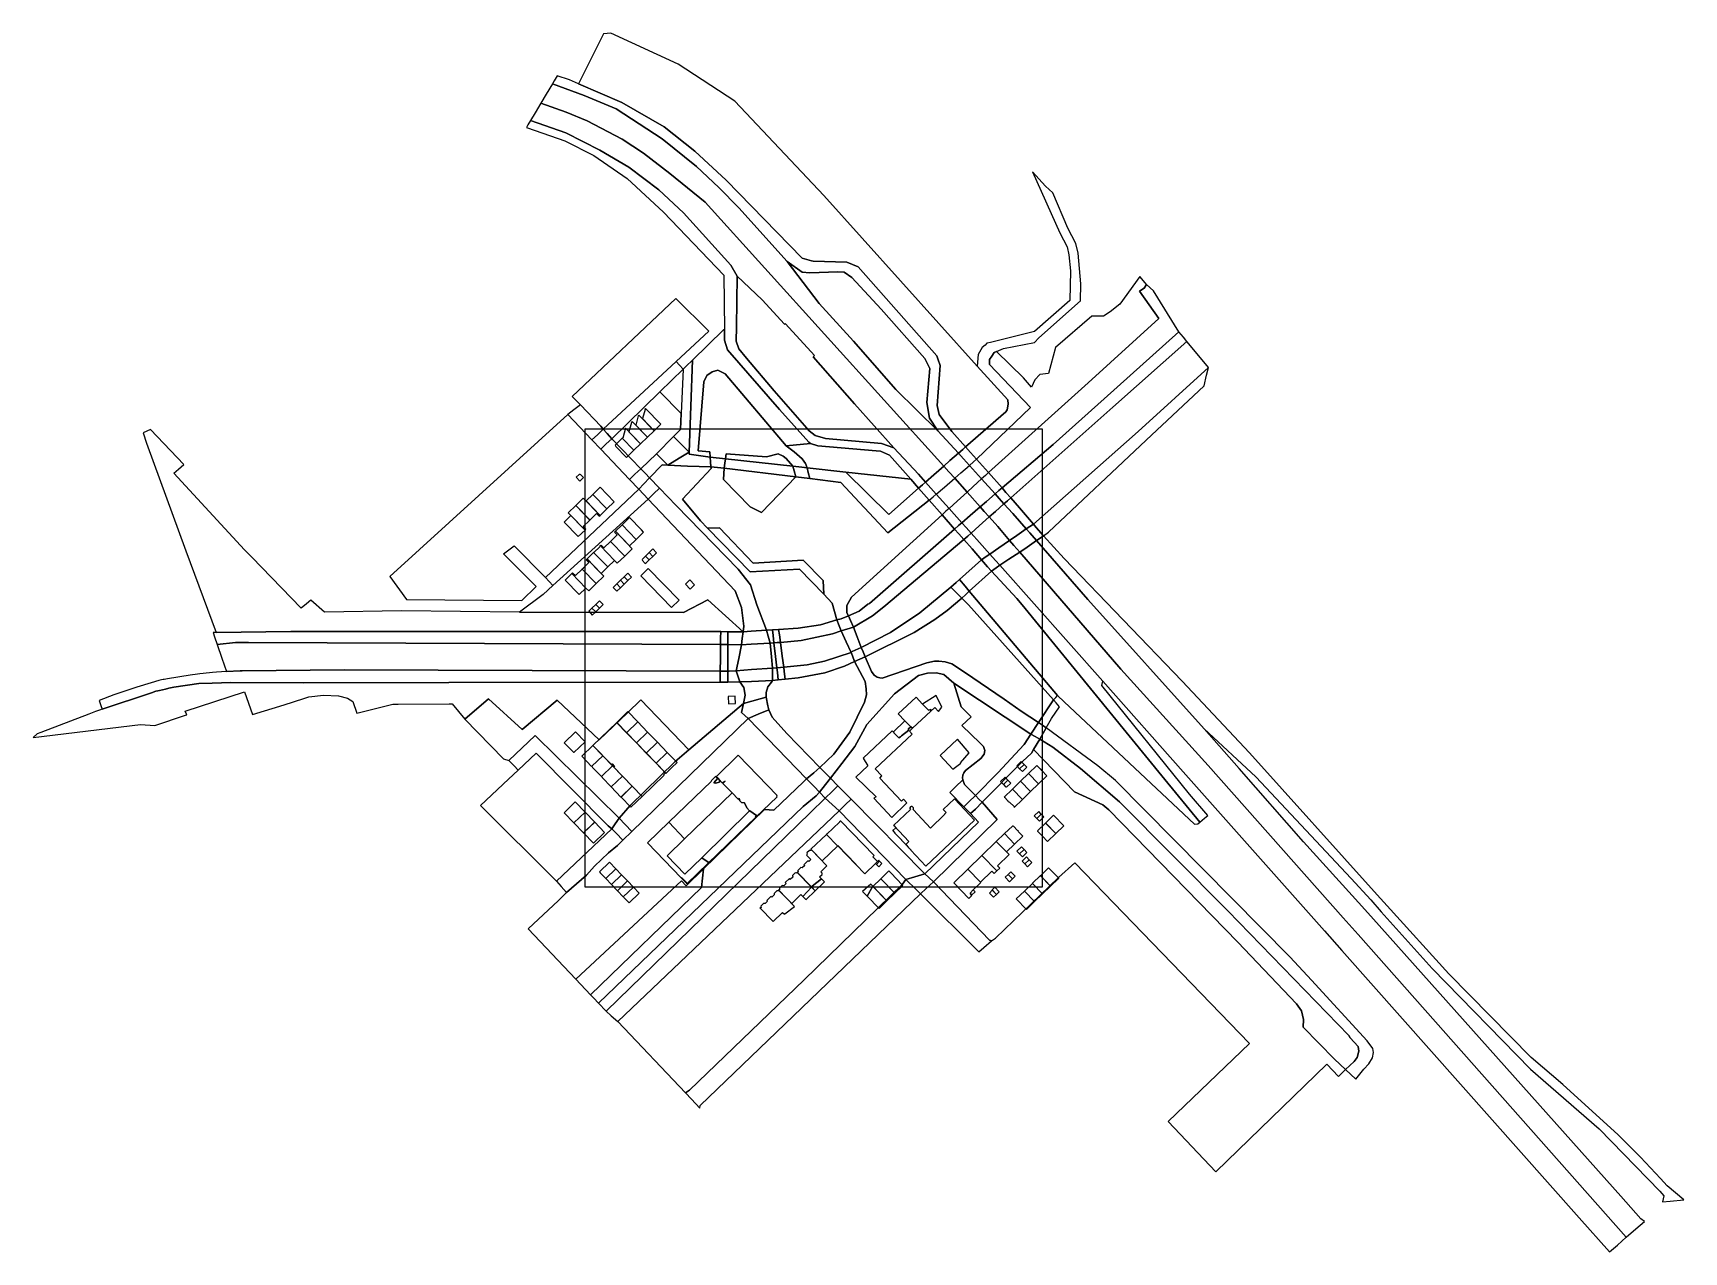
# Model space of a CAD drawing. Header units: metres. Extents: x -300 to 598, y -199 to 465.
import ezdxf

# ---------------------------------------------------------------- set-up
doc = ezdxf.new("R2010")
doc.units = ezdxf.units.M

msp = doc.modelspace()

# ---------------------------------------------------------------- linework, layer by layer
at = {"color": 3}
for points in [[(213.48, 283.32), (130.08, 376.13), (81.69, 427.59), (50.74, 447.65), (14.12, 464.65), (10.2, 464.22), (-3.37, 437.04), (20.2, 426.82), (43.2, 413.52), (59.93, 400.4), (76.85, 384.62), (118.2, 342.12), (123.35, 340.65), (124.31, 340.38), (142.62, 339.94), (148.72, 337.33), (191.44, 288.92), (192.07, 287.23), (193.4, 283.63), (191.65, 261.87), (192.82, 257.01), (199.62, 247.68), (207.09, 239.39), (229.02, 258.49), (229.78, 259.62), (230.38, 262.55), (230.14, 264.94), (213.48, 283.32)], [(146.78, 262.9), (124.31, 288.45), (124.9, 289.11), (109.17, 306.4), (108.73, 306.09), (96.44, 319.34), (82.95, 332.36), (82.55, 304.66), (82.3, 296.89), (83.85, 292.74), (88.01, 287.61), (103.09, 269.85), (122.12, 248.1), (125.4, 245.64), (130.89, 243.87), (161.42, 241.22), (168.09, 238.8), (146.78, 262.9)], [(192.04, 248.07), (187.57, 255.06), (186.02, 263.61), (187.77, 282.08), (185.05, 287.52), (161.21, 314.4), (145.25, 331.6), (141.14, 334.47), (137.6, 334.69), (122.45, 334.2), (118.3, 334.46), (110.17, 340.3), (127.46, 317.42), (146.25, 296.95), (169.21, 270.67), (192.04, 248.07)], [(254.79, 240.74), (282.59, 265.63), (323.18, 302.05), (309.32, 324.34), (305.66, 327.7), (304.36, 325.84), (301.81, 324.09), (312.27, 309.34), (273.83, 274.18), (219.67, 225.43), (226.97, 217.14), (254.79, 240.74)], [(54.79, 290.57), (67.53, 302.4), (49.48, 320.19), (-6.92, 266.87), (-2.41, 262.22), (8.78, 250.66), (10.03, 249.01), (49.69, 285.83), (54.79, 290.57)], [(122.75, 241.32), (121.86, 241.9), (105.87, 259.77), (77.6, 292.25), (76.08, 297.41), (75.99, 303.21), (75.46, 303.1), (58.5, 286.57), (56.74, 236.54), (56.7, 235.37), (68.24, 233.73), (68.02, 236.63), (61.71, 237.29), (64.7, 274.86), (66.36, 278.19), (69.35, 280.18), (72.34, 281.18), (76.33, 279.18), (109.5, 239.89), (122.75, 241.32)], [(39.03, 235.67), (48.32, 244.96), (52.11, 248.76), (52.49, 257.64), (40.78, 269.29), (14.68, 243.85), (30.51, 227.43), (39.03, 235.67)], [(29.4, 216.32), (24.29, 221.7), (8.68, 238.16), (3.9, 243.2), (-9.23, 257.04), (-106.09, 168.9), (-97.02, 156.4), (-34.17, 155.74), (-26.55, 163.46), (-44.18, 181.11), (-41.35, 183.29), (-38.52, 185.47), (-21.39, 168.34), (29.4, 216.32)], [(-181.13, 179.28), (-183.65, 181.88), (-185.08, 183.36), (-223.54, 225.14), (-220.98, 227.31), (-218.14, 229.72), (-236.21, 248.91), (-240.19, 247.05), (-238.53, 241.48), (-216.98, 182.9), (-200.5, 138.44), (-159.91, 138.89), (73.93, 138.83), (77.81, 138.81), (86.17, 138.75), (66.87, 156.18), (53.78, 149.19), (-35.47, 149.5), (-99.76, 150.15), (-141.54, 149.41), (-149.07, 156.04), (-151.47, 153.96), (-154.27, 151.53), (-181.13, 179.28)], [(113.12, 228.9), (109.53, 233.06), (107.88, 234.41), (105.24, 235.63), (98.93, 233.97), (76.99, 235.63), (76.57, 232.92), (113.12, 228.9)], [(177.29, 221.84), (165.84, 234.88), (160.79, 237.09), (158.46, 237.28), (126.86, 239.95), (122.75, 241.32), (109.5, 239.89), (113.9, 236.67), (118.27, 232.91), (120.08, 230.35), (120.93, 228.04), (142.07, 225.71), (177.29, 221.84)], [(66.75, 195.11), (62.9, 199.05), (53.17, 210.9), (68.68, 227.65), (68.62, 228.57), (55.93, 228.87), (45.24, 229.46), (42.17, 229.63), (35.15, 222.62), (40.63, 216.94), (49.75, 207.48), (83.46, 172.83), (90.19, 164.28), (93.56, 153.4), (98.78, 139.67), (102.07, 139.87), (105.45, 140.07), (116.09, 140.7), (128.27, 142.52), (137.09, 145.25), (134.64, 154.3), (129.96, 159.15), (116.84, 172.79), (89.94, 171.42), (66.75, 195.11)], [(75.78, 227.87), (75.43, 221.6), (89.96, 206.68), (96.08, 203.62), (114.78, 223.08), (75.78, 227.87)], [(177.29, 221.84), (142.07, 225.71), (165.45, 202.66), (181.61, 216.91), (177.29, 221.84)], [(203.38, 196.53), (205.17, 198.09), (209.61, 201.97), (215.11, 206.78), (218.5, 209.74), (223.19, 213.84), (225.18, 215.57), (226.97, 217.14), (219.67, 225.43), (217.94, 223.87), (215.9, 222.03), (211.32, 217.79), (208.01, 214.73), (202.59, 209.85), (198.21, 205.92), (196.47, 204.34), (194.37, 202.42), (201.21, 194.64), (203.38, 196.53)], [(81.8, 161.05), (34.5, 210.94), (-17.34, 163.88), (-22.59, 159.11), (-35.47, 149.5), (53.78, 149.19), (66.87, 156.18), (86.17, 138.75), (86.6, 141.87), (85.29, 151.9), (81.8, 161.05)], [(201.21, 194.64), (194.37, 202.42), (145.04, 157.58), (142.52, 153.14), (142.64, 149.14), (143.38, 147.47), (149.25, 150.03), (154.03, 153.85), (154.86, 154.22), (201.21, 194.64)], [(315.56, 58.38), (237.87, 153.35), (235, 156.85), (221.29, 171.66), (209.08, 160.83), (257.2, 104.09), (260.83, 100.68), (331.77, 33.98), (333.44, 34.14), (334.55, 35.17), (315.56, 58.38)], [(208.67, 153.36), (205.15, 157.09), (197.21, 150.29), (190.49, 145.39), (179.26, 138.39), (152.45, 125.08), (155.96, 117.12), (157.44, 115.09), (159.11, 113.98), (160.59, 113.61), (161.8, 113.49), (186, 121.8), (190.29, 122.74), (192.53, 122.83), (196.08, 122.36), (199.73, 121.24), (206.64, 116.85), (228.17, 102.04), (237.41, 95.5), (246.91, 89.36), (255, 101.76), (208.67, 153.36)], [(135.52, 72.17), (144.18, 84.1), (152.11, 100.44), (153.18, 104.35), (153.06, 107.66), (152.53, 111.69), (146.71, 122.49), (141.21, 120.09), (130.6, 116.35), (116.09, 113.76), (109.07, 112.99), (105.21, 112.56), (102.17, 112.23), (101.58, 111.35), (99.63, 108.75), (98.75, 105.64), (98.69, 103.13), (99.52, 98.5), (100.18, 96.27), (101.85, 92.25), (109.88, 83.44), (127.93, 64.87), (135.52, 72.17)], [(86.27, 99.75), (87.2, 104.29), (86.43, 108.34), (84.28, 111.47), (77.74, 111.38), (73.65, 111.37), (-73.97, 111.06), (-153.01, 110.89), (-192.52, 111.07), (-202.78, 110.84), (-210.01, 110.68), (-223.54, 108.65), (-225.38, 108.23), (-226.27, 108.03), (-228.2, 107.58), (-229.83, 107.21), (-231.31, 106.87), (-232.37, 106.63), (-233.33, 106.41), (-235.78, 105.59), (-262.63, 96.57), (-263.95, 96.13), (-266.17, 95.29), (-269.84, 93.89), (-295.99, 83.96), (-297.91, 83.23), (-300.19, 81.15), (-241.63, 88.22), (-233.84, 87.71), (-217.25, 93.31), (-216.58, 93.53), (-217.39, 95.56), (-185.15, 106.11), (-180.73, 93.72), (-163.49, 99.07), (-152.8, 102.41), (-150.07, 103.27), (-142.16, 104.28), (-134.05, 103.88), (-129.18, 102.66), (-126.18, 100.83), (-123.95, 94.5), (-104.49, 99.33), (-101.46, 99.36), (-73.73, 99.57), (-72.08, 99.58), (-65.24, 91.28), (-52.45, 102.32), (-34, 85.62), (-15.05, 101.58), (7.75, 80), (23.31, 94.57), (30.43, 101.69), (56.59, 74.47), (86.27, 99.75)], [(214.23, 35.22), (209.85, 39.76), (206.21, 43.53), (198.64, 51.37), (201.68, 54.3), (205.68, 58.16), (205.54, 59.27), (205.72, 60.75), (206.28, 62.05), (207.2, 63.34), (215.52, 69.82), (217.19, 72.22), (217.56, 74.07), (216.82, 76.29), (215.15, 78.14), (205.17, 87.76), (210.16, 92.38), (204.73, 97.93), (200.81, 110.7), (195.33, 115.48), (191.18, 116.43), (186.45, 116.19), (181.47, 115), (168.57, 104.94), (153.42, 88.37), (146.9, 76.35), (139.87, 67.01), (133.6, 59.05), (137.63, 54.97), (144.82, 47.7), (185, 7.07), (214.23, 35.22)], [(242.71, 83.09), (200.81, 110.7), (204.73, 97.93), (210.16, 92.38), (205.17, 87.76), (215.15, 78.14), (216.82, 76.29), (217.56, 74.07), (217.19, 72.22), (215.52, 69.82), (207.2, 63.34), (206.28, 62.05), (205.72, 60.75), (205.54, 59.27), (205.68, 58.16), (206.58, 55.57), (212.46, 49.56), (224.63, 62), (238.95, 77.48), (242.71, 83.09)], [(56.59, 74.47), (30.43, 101.69), (23.31, 94.57), (7.75, 80), (-15.05, 101.58), (-34, 85.62), (-52.45, 102.32), (-65.24, 91.28), (-44.24, 69.52), (-41.26, 68.73), (-26.92, 82.3), (18.61, 37.24), (24.72, 44.13), (48.97, 67.94), (56.59, 74.47)], [(119, 57.15), (120.62, 58.76), (88.92, 91.6), (25.58, 30.06), (20.73, 25.34), (17.71, 22.49), (12.98, 18.42), (5.25, 11.13), (0.94, 6.29), (-9.9, -3.22), (-11.27, -4.43), (-14.26, -7.55), (-30.74, -22.85), (-4.81, -50.35), (52.52, 3.22), (55.2, 0.42), (64.5, 9.68), (97.7, 42.03), (102.82, 41.72), (119, 57.15)], [(14.68, 31.56), (12.69, 33.06), (-26.52, 72.65), (-36.29, 63.45), (-41.45, 58.6), (-56.77, 44.19), (-15.42, 3.07), (14.68, 31.56)], [(285.03, 41.81), (281.88, 44.5), (266.46, 51.7), (244.14, 74.67), (242.94, 72.67), (238.19, 68.12), (216.26, 45.95), (224.4, 36.52), (189.66, 2.66), (220.21, -29.17), (221.21, -29.37), (223.5, -28.05), (257.62, 4.96), (266.61, 12.97), (361.59, -85.25), (317.31, -127.84), (343.3, -155.09), (403.68, -96.53), (410.05, -103.23), (413.91, -99.56), (407.88, -93.81), (390.9, -76.52), (390.99, -72.36), (389.87, -67.58), (387.26, -63.81), (355.34, -30.2), (285.03, 41.81)], [(413.91, -99.56), (418.57, -95.12), (420.27, -92.91), (421.12, -89.51), (420.78, -86.96), (416.46, -82.24), (415.73, -80.94), (349.9, -13.11), (290.94, 46.21), (269.59, 64.43), (254.71, 75.88), (247.48, 80.26), (244.14, 74.67), (266.46, 51.7), (281.88, 44.5), (285.03, 41.81), (355.34, -30.2), (387.26, -63.81), (389.87, -67.58), (390.99, -72.36), (390.9, -76.52), (407.88, -93.81), (413.91, -99.56)], [(122.53, 40.16), (130.8, 48.21), (127.69, 51.44), (125.84, 49.48), (118.82, 43.75), (7.43, -63.34), (11.58, -67.73), (122.53, 40.16)], [(57.02, -110.73), (119.28, -50.75), (172.86, 1.45), (174.71, 3.92), (138.36, 41.31), (17.97, -73.44), (54.83, -112.12), (57.02, -110.73)], [(3.13, -58.77), (63.45, -0.49), (64.5, 9.68), (55.2, 0.42), (52.52, 3.22), (-4.81, -50.35), (3.13, -58.77)]]:
    msp.add_lwpolyline(points, close=True, dxfattribs=at)
at = {"color": 0}
for points in [[(-3.37, 437.04), (-8.31, 439.18), (-15.12, 441.31), (-16.61, 438.68), (-17.61, 436.9), (-0.28, 430.55), (16.99, 423.3), (42.04, 407.04), (60.8, 391.99), (73, 380.64), (83.81, 369.51), (110.17, 340.3), (118.3, 334.46), (122.45, 334.2), (137.6, 334.69), (141.14, 334.47), (145.25, 331.6), (161.21, 314.4), (185.05, 287.52), (187.77, 282.08), (186.02, 263.61), (187.57, 255.06), (192.04, 248.07), (203.25, 236), (205.58, 238.05), (207.09, 239.39), (199.62, 247.68), (192.82, 257.01), (191.65, 261.87), (193.4, 283.63), (192.07, 287.23), (191.44, 288.92), (148.72, 337.33), (142.62, 339.94), (124.31, 340.38), (123.35, 340.65), (118.2, 342.12), (76.85, 384.62), (59.93, 400.4), (43.2, 413.52), (20.2, 426.82), (-3.37, 437.04)], [(110.17, 340.3), (83.81, 369.51), (73, 380.64), (60.8, 391.99), (42.04, 407.04), (16.99, 423.3), (-0.28, 430.55), (-17.61, 436.9), (-20.97, 431.38), (-23.98, 426.41), (-10.12, 421.57), (1.32, 416.8), (20.41, 406.94), (31.86, 399.3), (46.3, 388.27), (65.55, 372.51), (195.27, 228.96), (198.67, 231.96), (203.25, 236), (192.04, 248.07), (169.21, 270.67), (146.25, 296.95), (127.46, 317.42), (110.17, 340.3)], [(195.27, 228.96), (65.55, 372.51), (46.3, 388.27), (31.86, 399.3), (20.41, 406.94), (1.32, 416.8), (-10.12, 421.57), (-23.98, 426.41), (-27.05, 421.26), (-29.53, 417.09), (-10.34, 410.33), (8.22, 400.96), (24.04, 391.54), (40.34, 379.27), (53.7, 366.86), (79.47, 338.23), (82.95, 332.36), (96.44, 319.34), (108.73, 306.09), (109.17, 306.4), (124.9, 289.11), (124.31, 288.45), (146.78, 262.9), (168.09, 238.8), (181.51, 224.49), (185.33, 220.19), (189.85, 224.18), (195.27, 228.96)], [(82.95, 332.36), (79.47, 338.23), (53.7, 366.86), (40.34, 379.27), (24.04, 391.54), (8.22, 400.96), (-10.34, 410.33), (-29.53, 417.09), (-30.96, 414.68), (-31.79, 413.29), (-31.14, 413.06), (-10.83, 405.89), (5, 397.93), (23.05, 385.38), (42.82, 367.12), (75.56, 332.91), (75.99, 303.21), (76.08, 297.41), (77.6, 292.25), (105.87, 259.77), (121.86, 241.9), (122.75, 241.32), (126.86, 239.95), (158.46, 237.28), (160.79, 237.09), (165.84, 234.88), (177.29, 221.84), (181.61, 216.91), (183.74, 218.79), (185.33, 220.19), (181.51, 224.49), (168.09, 238.8), (161.42, 241.22), (130.89, 243.87), (125.4, 245.64), (122.12, 248.1), (103.09, 269.85), (88.01, 287.61), (83.85, 292.74), (82.3, 296.89), (82.55, 304.66), (82.95, 332.36)], [(242.56, 260.89), (220.21, 284.21), (220.21, 286.93), (221.45, 288.84), (222.74, 290.82), (223.97, 291.34), (227.79, 292.96), (244.69, 296.26), (246.99, 298.76), (269.64, 318.82), (269.88, 328.21), (268.41, 344.81), (267.08, 350.11), (262.8, 358.44), (254.59, 377.63), (250.69, 381.28), (243.63, 389.06), (258.41, 355.93), (262.33, 348.32), (263.41, 343.97), (264.2, 335.18), (263.78, 319.11), (244.71, 302.27), (220.8, 296.25), (218.78, 295.75), (217.75, 294.81), (216.2, 293.4), (214, 289.66), (213.48, 283.32), (230.14, 264.94), (230.38, 262.55), (229.78, 259.62), (229.02, 258.49), (207.09, 239.39), (209.91, 236.26), (213.16, 232.66), (242.56, 260.89)], [(287.33, 261.01), (327.58, 296.77), (325.63, 299.11), (323.18, 302.05), (282.59, 265.63), (254.79, 240.74), (226.97, 217.14), (229.13, 214.64), (231.74, 211.62), (287.33, 261.01)], [(301, 247.68), (339.37, 282.66), (333.15, 290.11), (327.58, 296.77), (287.33, 261.01), (231.74, 211.62), (236.42, 206.21), (244.03, 197.41), (301, 247.68)], [(53.51, 281.71), (51.47, 283.91), (49.69, 285.83), (10.03, 249.01), (12.21, 246.59), (14.68, 243.85), (40.78, 269.29), (53.51, 281.71)], [(56.74, 236.54), (58.5, 286.57), (55.08, 283.24), (53.51, 281.71), (52.49, 257.64), (52.11, 248.76), (48.32, 244.96), (51.15, 242.13), (56.74, 236.54)], [(252.32, 192.96), (305.48, 243.08), (336.88, 272.69), (338.29, 278.36), (339.37, 282.66), (301, 247.68), (244.03, 197.41), (245.64, 195.55), (249.6, 190.97), (252.32, 192.96)], [(10.03, 249.01), (8.78, 250.66), (-2.41, 262.22), (-5.98, 259.51), (-9.23, 257.04), (3.9, 243.2), (6.87, 246.01), (10.03, 249.01)], [(14.68, 243.85), (12.21, 246.59), (10.03, 249.01), (6.87, 246.01), (3.9, 243.2), (8.68, 238.16), (11.65, 240.98), (14.68, 243.85)], [(30.51, 227.43), (14.68, 243.85), (11.65, 240.98), (8.68, 238.16), (24.29, 221.7), (27.24, 224.5), (30.51, 227.43)], [(56.74, 236.54), (51.15, 242.13), (48.32, 244.96), (39.03, 235.67), (41.61, 233.1), (45.24, 229.46), (51.33, 233.21), (56.74, 236.54)], [(41.61, 233.1), (39.03, 235.67), (30.51, 227.43), (32.95, 224.9), (35.15, 222.62), (42.17, 229.63), (45.24, 229.46), (41.61, 233.1)], [(68.24, 233.73), (56.7, 235.37), (56.74, 236.54), (51.33, 233.21), (45.24, 229.46), (55.93, 228.87), (68.62, 228.57), (68.41, 231.34), (68.24, 233.73)], [(76.57, 232.92), (68.24, 233.73), (68.41, 231.34), (68.62, 228.57), (75.78, 227.87), (76.19, 230.48), (76.57, 232.92)], [(189.56, 212.15), (191.23, 213.6), (195.76, 217.54), (201.22, 222.29), (204.64, 225.26), (209.34, 229.34), (211.52, 231.24), (213.16, 232.66), (209.91, 236.26), (207.09, 239.39), (205.58, 238.05), (203.25, 236), (198.67, 231.96), (195.27, 228.96), (189.85, 224.18), (185.33, 220.19), (183.74, 218.79), (181.61, 216.91), (184.51, 213.61), (187.43, 210.3), (189.56, 212.15)], [(240.69, 184.88), (245.79, 188.37), (242.03, 192.64), (240.17, 194.75), (232.78, 203.06), (228, 208.43), (225.4, 211.35), (223.19, 213.84), (215.9, 222.03), (209.34, 229.34), (206.11, 232.87), (203.25, 236), (198.67, 231.96), (195.27, 228.96), (198.13, 225.75), (201.22, 222.29), (208.01, 214.73), (215.11, 206.78), (217.35, 204.27), (220.02, 201.28), (224.61, 195.97), (231.07, 188.49), (233.46, 185.73), (236.6, 182.09), (240.69, 184.88)], [(247.73, 189.69), (249.6, 190.97), (245.64, 195.55), (244.03, 197.41), (236.42, 206.21), (231.74, 211.62), (229.13, 214.64), (226.97, 217.14), (219.67, 225.43), (213.16, 232.66), (209.91, 236.26), (207.09, 239.39), (205.58, 238.05), (203.25, 236), (206.11, 232.87), (209.34, 229.34), (215.9, 222.03), (223.19, 213.84), (225.4, 211.35), (228, 208.43), (232.78, 203.06), (240.17, 194.75), (242.03, 192.64), (245.79, 188.37), (247.73, 189.69)], [(35.15, 222.62), (32.95, 224.9), (30.51, 227.43), (27.24, 224.5), (24.29, 221.7), (29.4, 216.32), (32.14, 219.32), (35.15, 222.62)], [(113.12, 228.9), (76.57, 232.92), (76.19, 230.48), (75.78, 227.87), (114.78, 223.08), (113.85, 226.36), (113.12, 228.9)], [(120.93, 228.04), (117.98, 228.36), (113.12, 228.9), (113.85, 226.36), (114.78, 223.08), (122.43, 222.14), (121.57, 225.52), (120.93, 228.04)], [(142.07, 225.71), (120.93, 228.04), (121.57, 225.52), (122.43, 222.14), (139.29, 220.07), (164.9, 192.53), (187.43, 210.3), (184.51, 213.61), (181.61, 216.91), (165.45, 202.66), (142.07, 225.71)], [(230.71, 178.21), (236.6, 182.09), (233.46, 185.73), (231.07, 188.49), (224.61, 195.97), (220.02, 201.28), (217.35, 204.27), (215.11, 206.78), (208.01, 214.73), (201.22, 222.29), (198.13, 225.75), (195.27, 228.96), (189.85, 224.18), (185.33, 220.19), (188.24, 216.94), (191.23, 213.6), (198.21, 205.92), (205.17, 198.09), (207.43, 195.55), (210.18, 192.47), (214.7, 187.38), (220.31, 181.07), (223.37, 177.61), (225.74, 174.94), (230.71, 178.21)], [(34.5, 210.94), (31.9, 213.67), (29.4, 216.32), (-21.39, 168.34), (-19.37, 166.11), (-17.34, 163.88), (34.5, 210.94)], [(40.63, 216.94), (35.15, 222.62), (32.14, 219.32), (29.4, 216.32), (31.9, 213.67), (34.5, 210.94), (37.46, 213.84), (40.63, 216.94)], [(49.75, 207.48), (40.63, 216.94), (37.46, 213.84), (34.5, 210.94), (81.8, 161.05), (85.29, 151.9), (86.6, 141.87), (86.17, 138.75), (90.43, 139.06), (98.78, 139.67), (93.56, 153.4), (90.19, 164.28), (83.46, 172.83), (49.75, 207.48)], [(223.75, 173.48), (225.74, 174.94), (223.37, 177.61), (220.31, 181.07), (214.7, 187.38), (210.18, 192.47), (207.43, 195.55), (205.17, 198.09), (198.21, 205.92), (191.23, 213.6), (188.24, 216.94), (185.33, 220.19), (183.74, 218.79), (181.61, 216.91), (184.51, 213.61), (187.43, 210.3), (194.37, 202.42), (201.21, 194.64), (203.47, 192.08), (206.24, 188.95), (210.66, 183.88), (215.82, 177.98), (219.11, 174.17), (221.29, 171.66), (223.75, 173.48)], [(208.38, 190.86), (210.18, 192.47), (214.56, 196.4), (220.02, 201.28), (223.37, 204.28), (228, 208.43), (229.95, 210.09), (231.74, 211.62), (229.13, 214.64), (226.97, 217.14), (225.18, 215.57), (223.19, 213.84), (218.5, 209.74), (215.11, 206.78), (209.61, 201.97), (205.17, 198.09), (203.38, 196.53), (201.21, 194.64), (203.47, 192.08), (206.24, 188.95), (208.38, 190.86)], [(218.28, 179.67), (220.31, 181.07), (225.19, 184.43), (231.07, 188.49), (235.04, 191.22), (240.17, 194.75), (242.14, 196.11), (244.03, 197.41), (236.42, 206.21), (231.74, 211.62), (229.95, 210.09), (228, 208.43), (223.37, 204.28), (220.02, 201.28), (214.56, 196.4), (210.18, 192.47), (208.38, 190.86), (206.24, 188.95), (210.66, 183.88), (215.82, 177.98), (218.28, 179.67)], [(206.24, 188.95), (203.47, 192.08), (201.21, 194.64), (154.86, 154.22), (154.03, 153.85), (149.25, 150.03), (143.38, 147.47), (144.49, 144.95), (146.16, 141.18), (156.51, 147.44), (162.72, 152.36), (206.24, 188.95)], [(215.82, 177.98), (210.66, 183.88), (206.24, 188.95), (162.72, 152.36), (156.51, 147.44), (146.16, 141.18), (148.17, 136.03), (150.41, 130.26), (166.3, 138.38), (182.31, 149.09), (199.15, 163.12), (202.01, 165.55), (203.89, 167.2), (215.82, 177.98)], [(223.75, 173.48), (225.74, 174.94), (230.71, 178.21), (236.6, 182.09), (240.69, 184.88), (245.79, 188.37), (247.73, 189.69), (249.6, 190.97), (245.64, 195.55), (244.03, 197.41), (242.14, 196.11), (240.17, 194.75), (235.04, 191.22), (231.07, 188.49), (225.19, 184.43), (220.31, 181.07), (218.28, 179.67), (215.82, 177.98), (219.11, 174.17), (221.29, 171.66), (223.75, 173.48)], [(585.19, -158.77), (574.36, -147.11), (562.22, -135.09), (532.04, -107.61), (514.77, -93), (470.03, -47.5), (436.5, -10.46), (431.07, -4.47), (361.55, 72.85), (325, 111.95), (260.72, 178.66), (249.6, 190.97), (247.73, 189.69), (245.79, 188.37), (273.61, 156.37), (336.88, 85.88), (365.05, 59.77), (416.98, 4.45), (427.58, -7.18), (433.33, -13.58), (461.05, -44.46), (514.47, -99.27), (551.83, -131.74), (584.84, -165.73), (587, -168.24), (586.28, -171.53), (590.49, -171.13), (597.99, -170.43), (588.87, -162.73), (585.19, -158.77)], [(566.62, -190.81), (420.69, -26), (412.6, -16.87), (339.15, 65.93), (291.64, 118.4), (236.6, 182.09), (230.71, 178.21), (225.74, 174.94), (281.74, 111.87), (325.52, 62.55), (402.39, -24.1), (411.82, -34.72), (540.89, -180.14), (557.46, -198.81), (561.78, -195.04), (566.62, -190.81)], [(336.88, 85.88), (273.61, 156.37), (245.79, 188.37), (240.69, 184.88), (236.6, 182.09), (291.64, 118.4), (339.15, 65.93), (412.6, -16.87), (420.69, -26), (566.62, -190.81), (571.84, -186.24), (576.46, -182.19), (574.55, -180.7), (563.55, -168.37), (429.1, -17.74), (422.67, -10.54), (390.93, 24.44), (356, 64.43), (336.88, 85.88)], [(221.29, 171.66), (219.11, 174.17), (215.82, 177.98), (203.89, 167.2), (206.85, 163.56), (209.08, 160.83), (221.29, 171.66)], [(281.74, 111.87), (225.74, 174.94), (223.75, 173.48), (221.29, 171.66), (235, 156.85), (237.87, 153.35), (315.56, 58.38), (334.55, 35.17), (337.05, 37.27), (338.88, 38.8), (329.02, 50.3), (281.22, 109.51), (281.74, 111.87)], [(205.15, 157.09), (202.45, 159.75), (199.15, 163.12), (182.31, 149.09), (166.3, 138.38), (150.41, 130.26), (151.36, 127.86), (152.45, 125.08), (179.26, 138.39), (190.49, 145.39), (197.21, 150.29), (205.15, 157.09)], [(209.08, 160.83), (206.85, 163.56), (203.89, 167.2), (202.01, 165.55), (199.15, 163.12), (202.45, 159.75), (205.15, 157.09), (207.03, 158.87), (209.08, 160.83)], [(257.2, 104.09), (209.08, 160.83), (207.03, 158.87), (205.15, 157.09), (208.67, 153.36), (255, 101.76), (256.22, 103.05), (257.2, 104.09)], [(139.5, 139.33), (138.38, 142.08), (137.09, 145.25), (128.27, 142.52), (116.09, 140.7), (105.45, 140.07), (105.84, 137.15), (106.39, 132.99), (117.65, 133.97), (134.75, 137.59), (139.5, 139.33)], [(146.16, 141.18), (144.49, 144.95), (143.38, 147.47), (139.41, 145.89), (137.09, 145.25), (138.38, 142.08), (139.5, 139.33), (146.16, 141.18)], [(73.93, 138.83), (-159.91, 138.89), (-200.5, 138.44), (-202.24, 138.42), (-201.39, 135.92), (-200.01, 131.89), (-189.96, 132.95), (-184.31, 132.96), (-182.93, 132.96), (73.86, 131.77), (73.9, 135.23), (73.93, 138.83)], [(77.81, 138.81), (73.93, 138.83), (73.9, 135.23), (73.86, 131.77), (75.71, 131.77), (77.79, 131.75), (77.8, 135.2), (77.81, 138.81)], [(86.17, 138.75), (77.81, 138.81), (77.8, 135.2), (77.79, 131.75), (85.2, 131.72), (85.67, 135.15), (86.17, 138.75)], [(100.9, 132.51), (99.76, 136.35), (98.78, 139.67), (90.43, 139.06), (86.17, 138.75), (85.67, 135.15), (85.2, 131.72), (90.51, 131.99), (100.9, 132.51)], [(102.9, 132.68), (102.43, 136.7), (102.07, 139.87), (98.78, 139.67), (99.76, 136.35), (100.9, 132.51), (102.9, 132.68)], [(106.39, 132.99), (105.84, 137.15), (105.45, 140.07), (102.07, 139.87), (102.43, 136.7), (102.9, 132.68), (104.58, 132.83), (106.39, 132.99)], [(144.86, 127.49), (142.27, 133.2), (139.5, 139.33), (134.75, 137.59), (117.65, 133.97), (106.39, 132.99), (107.39, 125.56), (108.19, 119.55), (121.02, 120.75), (130.34, 122.82), (144.86, 127.49)], [(150.41, 130.26), (148.17, 136.03), (146.16, 141.18), (139.5, 139.33), (142.27, 133.2), (144.86, 127.49), (145.43, 127.98), (150.41, 130.26)], [(73.78, 124.32), (73.86, 131.77), (-182.93, 132.96), (-184.31, 132.96), (-189.96, 132.95), (-200.01, 131.89), (-197.49, 124.44), (-195, 117.12), (-187.47, 117.54), (-186.33, 117.58), (-130.95, 118.1), (73.71, 117.29), (73.78, 124.32)], [(77.79, 131.75), (75.71, 131.77), (73.86, 131.77), (73.78, 124.32), (73.71, 117.29), (75.46, 117.28), (77.76, 117.27), (77.77, 124.29), (77.79, 131.75)], [(85.2, 131.72), (77.79, 131.75), (77.77, 124.29), (77.76, 117.27), (78.55, 117.27), (82.43, 117.55), (83.74, 124.24), (85.2, 131.72)], [(102.2, 118.99), (101.6, 125.2), (100.9, 132.51), (90.51, 131.99), (85.2, 131.72), (83.74, 124.24), (82.43, 117.55), (90.66, 118.15), (102.2, 118.99)], [(104.45, 119.2), (103.74, 125.33), (102.9, 132.68), (100.9, 132.51), (101.6, 125.2), (102.2, 118.99), (104.45, 119.2)], [(108.19, 119.55), (107.39, 125.56), (106.39, 132.99), (104.58, 132.83), (102.9, 132.68), (103.74, 125.33), (104.45, 119.2), (106.39, 119.38), (108.19, 119.55)], [(146.71, 122.49), (145.55, 125.63), (144.86, 127.49), (130.34, 122.82), (121.02, 120.75), (108.19, 119.55), (108.52, 117.07), (109.07, 112.99), (116.09, 113.76), (130.6, 116.35), (141.21, 120.09), (146.71, 122.49)], [(152.45, 125.08), (151.36, 127.86), (150.41, 130.26), (145.43, 127.98), (144.86, 127.49), (145.55, 125.63), (146.71, 122.49), (152.45, 125.08)], [(73.71, 117.29), (-130.95, 118.1), (-186.33, 117.58), (-187.47, 117.54), (-195, 117.12), (-200.34, 116.83), (-202.61, 116.61), (-207.56, 116.13), (-209.42, 115.95), (-210.77, 115.73), (-214.73, 115.1), (-227.06, 113.13), (-228.77, 112.81), (-229.36, 112.7), (-230.28, 112.53), (-231.82, 112.25), (-235.87, 111.05), (-243.68, 108.56), (-256.14, 104.37), (-264.13, 101.38), (-263.29, 98.7), (-262.63, 96.57), (-235.78, 105.59), (-233.33, 106.41), (-232.37, 106.63), (-231.31, 106.87), (-229.83, 107.21), (-228.2, 107.58), (-226.27, 108.03), (-225.38, 108.23), (-223.54, 108.65), (-210.01, 110.68), (-202.78, 110.84), (-192.52, 111.07), (-153.01, 110.89), (-73.97, 111.06), (73.65, 111.37), (73.68, 114.81), (73.71, 117.29)], [(77.76, 117.27), (75.46, 117.28), (73.71, 117.29), (73.68, 114.81), (73.65, 111.37), (77.74, 111.38), (77.75, 114.8), (77.76, 117.27)], [(84.28, 111.47), (83.25, 114.79), (82.43, 117.55), (78.55, 117.27), (77.76, 117.27), (77.75, 114.8), (77.74, 111.38), (84.28, 111.47)], [(90.73, 111.63), (102.17, 112.23), (102.11, 116.25), (102.2, 118.99), (90.66, 118.15), (82.43, 117.55), (83.25, 114.79), (84.28, 111.47), (90.73, 111.63)], [(105.21, 112.56), (104.75, 116.59), (104.45, 119.2), (102.2, 118.99), (102.11, 116.25), (102.17, 112.23), (105.21, 112.56)], [(109.07, 112.99), (108.52, 117.07), (108.19, 119.55), (106.39, 119.38), (104.45, 119.2), (104.75, 116.59), (105.21, 112.56), (109.07, 112.99)], [(90.84, 101.02), (95.39, 102.24), (98.69, 103.13), (98.75, 105.64), (99.63, 108.75), (101.58, 111.35), (102.17, 112.23), (90.73, 111.63), (84.28, 111.47), (86.43, 108.34), (87.2, 104.29), (86.27, 99.75), (90.84, 101.02)], [(88.92, 91.6), (85.16, 94.84), (86.27, 99.75), (56.59, 74.47), (48.97, 67.94), (24.72, 44.13), (18.61, 37.24), (21.95, 33.8), (25.58, 30.06), (88.92, 91.6)], [(94.32, 93.84), (100.18, 96.27), (99.52, 98.5), (98.69, 103.13), (95.39, 102.24), (90.84, 101.02), (86.27, 99.75), (85.16, 94.84), (88.92, 91.6), (94.32, 93.84)], [(258.23, 97.91), (256.47, 100), (255, 101.76), (246.91, 89.36), (248.94, 87.89), (250.96, 86.43), (253.83, 91.53), (258.23, 97.91)], [(127.93, 64.87), (109.88, 83.44), (101.85, 92.25), (100.18, 96.27), (94.32, 93.84), (88.92, 91.6), (120.62, 58.76), (124.58, 62.07), (127.93, 64.87)], [(18.61, 37.24), (-26.92, 82.3), (-41.26, 68.73), (-38.42, 65.72), (-36.29, 63.45), (-26.52, 72.65), (12.69, 33.06), (14.68, 31.56), (16.55, 34.26), (18.61, 37.24)], [(247.48, 80.26), (245.08, 81.68), (242.71, 83.09), (238.95, 77.48), (224.63, 62), (212.46, 49.56), (214.57, 47.56), (216.26, 45.95), (238.19, 68.12), (242.94, 72.67), (244.14, 74.67), (247.48, 80.26)], [(250.96, 86.43), (248.94, 87.89), (246.91, 89.36), (242.71, 83.09), (245.08, 81.68), (247.48, 80.26), (250.96, 86.43)], [(133.6, 59.05), (131.67, 61.03), (129.52, 63.24), (127.93, 64.87), (124.58, 62.07), (120.62, 58.76), (124.76, 54.47), (127.69, 51.44), (130.89, 55.57), (133.6, 59.05)], [(137.63, 54.97), (133.6, 59.05), (130.89, 55.57), (127.69, 51.44), (130.8, 48.21), (134.49, 51.86), (137.63, 54.97)], [(144.82, 47.7), (137.63, 54.97), (134.49, 51.86), (130.8, 48.21), (134.53, 44.81), (138.36, 41.31), (141.61, 44.52), (144.82, 47.7)], [(212.46, 49.56), (206.58, 55.57), (205.68, 58.16), (201.68, 54.3), (198.64, 51.37), (206.21, 43.53), (208.98, 46.2), (212.46, 49.56)], [(138.36, 41.31), (134.53, 44.81), (130.8, 48.21), (122.53, 40.16), (11.58, -67.73), (14.38, -70.23), (17.97, -73.44), (138.36, 41.31)], [(185, 7.07), (144.82, 47.7), (141.61, 44.52), (138.36, 41.31), (174.71, 3.92), (179.55, 5.4), (185, 7.07)], [(189.66, 2.66), (224.4, 36.52), (216.26, 45.95), (212.46, 42.28), (209.85, 39.76), (214.23, 35.22), (185, 7.07), (187.25, 4.95), (189.66, 2.66)], [(216.26, 45.95), (214.57, 47.56), (212.46, 49.56), (208.98, 46.2), (206.21, 43.53), (209.85, 39.76), (212.46, 42.28), (216.26, 45.95)], [(25.58, 30.06), (21.95, 33.8), (18.61, 37.24), (16.55, 34.26), (14.68, 31.56), (17.09, 29.09), (20.73, 25.34), (25.58, 30.06)], [(20.73, 25.34), (17.09, 29.09), (14.68, 31.56), (-15.42, 3.07), (-12.83, 0.12), (-9.9, -3.22), (0.94, 6.29), (5.25, 11.13), (12.98, 18.42), (17.71, 22.49), (20.73, 25.34)], [(62.82, -119.08), (182.7, -3.82), (180.33, -1.52), (174.71, 3.92), (172.86, 1.45), (119.28, -50.75), (57.02, -110.73), (54.83, -112.12), (58.06, -115.61), (62.66, -120.57), (62.82, -119.08)], [(189.66, 2.66), (187.25, 4.95), (185, 7.07), (179.55, 5.4), (174.71, 3.92), (180.33, -1.52), (182.7, -3.82), (185.75, -0.98), (189.66, 2.66)], [(221.21, -29.37), (220.21, -29.17), (189.66, 2.66), (185.75, -0.98), (182.7, -3.82), (214.41, -35.53), (217.16, -33.04), (221.21, -29.37)]]:
    msp.add_lwpolyline(points, close=True, dxfattribs=at)
at = {"color": 5}
for points in [[(303.87, 329.84), (301.93, 332.15), (291.1, 317.15), (285.76, 312.83), (282.2, 310.54), (275.84, 310.54), (256.01, 293.5), (252.19, 279.26), (247.62, 278.75), (244.82, 275.96), (243.04, 271.89), (238.66, 277.04), (223.97, 291.34), (222.74, 290.82), (221.45, 288.84), (220.21, 286.93), (220.21, 284.21), (242.56, 260.89), (213.16, 232.66), (219.67, 225.43), (273.83, 274.18), (312.27, 309.34), (301.81, 324.09), (304.36, 325.84), (305.66, 327.7), (303.87, 329.84)], [(109.5, 239.89), (76.33, 279.18), (72.34, 281.18), (69.35, 280.18), (66.36, 278.19), (64.7, 274.86), (61.71, 237.29), (68.02, 236.63), (68.24, 233.73), (76.57, 232.92), (76.99, 235.63), (98.93, 233.97), (105.24, 235.63), (107.88, 234.41), (109.53, 233.06), (113.12, 228.9), (117.98, 228.36), (120.93, 228.04), (120.08, 230.35), (118.27, 232.91), (113.9, 236.67), (109.5, 239.89)], [(89.96, 206.68), (75.43, 221.6), (75.78, 227.87), (68.62, 228.57), (68.68, 227.65), (53.17, 210.9), (62.9, 199.05), (66.75, 195.11), (73.2, 195.38), (91.55, 176.06), (118.86, 177.67), (129.74, 166.6), (129.96, 159.15), (134.64, 154.3), (137.09, 145.25), (139.41, 145.89), (143.38, 147.47), (142.64, 149.14), (142.52, 153.14), (145.04, 157.58), (194.37, 202.42), (187.43, 210.3), (164.9, 192.53), (139.29, 220.07), (122.43, 222.14), (114.78, 223.08), (96.08, 203.62), (89.96, 206.68)], [(73.2, 195.38), (66.75, 195.11), (89.94, 171.42), (116.84, 172.79), (129.96, 159.15), (129.74, 166.6), (118.86, 177.67), (91.55, 176.06), (73.2, 195.38)], [(160.59, 113.61), (159.11, 113.98), (157.44, 115.09), (155.96, 117.12), (152.45, 125.08), (146.71, 122.49), (152.53, 111.69), (153.06, 107.66), (153.18, 104.35), (152.11, 100.44), (144.18, 84.1), (135.52, 72.17), (127.93, 64.87), (129.52, 63.24), (131.67, 61.03), (133.6, 59.05), (139.87, 67.01), (146.9, 76.35), (153.42, 88.37), (168.57, 104.94), (181.47, 115), (186.45, 116.19), (191.18, 116.43), (195.33, 115.48), (200.81, 110.7), (242.71, 83.09), (246.91, 89.36), (237.41, 95.5), (228.17, 102.04), (206.64, 116.85), (199.73, 121.24), (196.08, 122.36), (192.53, 122.83), (190.29, 122.74), (186, 121.8), (161.8, 113.49), (160.59, 113.61)], [(383.66, -38.31), (288.78, 57.84), (279.13, 65.72), (250.96, 86.43), (247.48, 80.26), (254.71, 75.88), (269.59, 64.43), (290.94, 46.21), (349.9, -13.11), (415.73, -80.94), (416.46, -82.24), (420.78, -86.96), (421.12, -89.51), (420.27, -92.91), (418.57, -95.12), (413.91, -99.56), (419.39, -104.71), (423.84, -99.37), (426.56, -96.48), (428.6, -93.08), (429.11, -90.19), (428.77, -87.98), (425.69, -83.83), (395.32, -50.94), (383.66, -38.31)], [(127.69, 51.44), (124.76, 54.47), (120.62, 58.76), (119, 57.15), (102.82, 41.72), (97.7, 42.03), (64.5, 9.68), (63.45, -0.49), (3.13, -58.77), (4.95, -60.7), (7.43, -63.34), (118.82, 43.75), (125.84, 49.48), (127.69, 51.44)]]:
    msp.add_lwpolyline(points, close=True, dxfattribs=at)
at = {"color": 1}
for points in [[(25.79, 253.12), (25.7, 252.75), (25.53, 252.94), (25.37, 252.78), (25.43, 252.72), (24.02, 247.62), (30.38, 241.06), (34.04, 244.62), (25.79, 253.12)], [(29.56, 256.5), (29.58, 256.56), (29.4, 256.69), (29.03, 256.31), (29.09, 256.28), (27.68, 251.19), (34.04, 244.62), (37.7, 248.19), (29.56, 256.5)], [(32.7, 259.88), (32.75, 259.81), (31.34, 254.75), (37.7, 248.19), (41.36, 251.75), (33.09, 260.28), (32.7, 259.88)], [(16.45, 240.41), (16.85, 240), (16.73, 239.84), (22.73, 233.66), (26.72, 237.53), (20.29, 244.16), (16.45, 240.41)], [(30.38, 241.06), (22.15, 249.56), (20.64, 244.12), (20.43, 244.34), (20.36, 244.09), (26.72, 237.53), (30.38, 241.06)], [(-2.52, 224.59), (-2.73, 224.28), (-3.03, 224.44), (-4.7, 222.84), (-2.66, 220.72), (-0.66, 222.69), (-2.52, 224.59)], [(4.3, 213.5), (11.96, 205.59), (16.05, 209.56), (8.37, 217.47), (4.3, 213.5)], [(2.47, 199.34), (2.41, 199.41), (2.67, 199.66), (-4.96, 207.53), (-9.03, 203.56), (0.12, 194.12), (0.54, 194.53), (-0.94, 196.03), (2.47, 199.34)], [(2.73, 199.59), (6.4, 203.16), (7.88, 201.62), (8.35, 202.09), (-0.81, 211.53), (-4.96, 207.53), (2.73, 199.59)], [(8.35, 202.09), (11.96, 205.59), (4.3, 213.5), (0.68, 210), (8.35, 202.09)], [(0.12, 194.12), (-7.54, 202.03), (-11.22, 198.44), (-3.55, 190.56), (0.12, 194.12)], [(31.98, 193), (30.8, 194.31), (24.38, 200.94), (20.28, 196.97), (27.95, 189.06), (31.98, 193)], [(21.73, 179.97), (25.84, 183.97), (16.66, 193.44), (16.19, 193), (17.67, 191.47), (14.02, 187.91), (21.73, 179.97)], [(16.66, 193.44), (24.31, 185.56), (27.95, 189.06), (20.28, 196.97), (16.66, 193.44)], [(4.78, 181.91), (1.23, 178.47), (1.37, 178.31), (8.85, 170.56), (12.44, 174.03), (4.78, 181.91)], [(8.23, 184.94), (5, 181.97), (4.92, 182.03), (4.78, 181.91), (12.44, 174.03), (16.11, 177.59), (8.45, 185.47), (8.06, 185.09), (8.23, 184.94)], [(21.73, 179.97), (14.02, 187.91), (10.35, 184.38), (8.87, 185.91), (8.45, 185.47), (16.11, 177.59), (17.68, 176.03), (21.73, 179.97)], [(33.03, 179.88), (32.88, 179.69), (32.81, 179.75), (31.15, 178.16), (31.39, 177.94), (31.2, 177.75), (32.9, 175.97), (33.35, 176.34), (33.42, 176.31), (35, 177.84), (33.03, 179.88)], [(35, 177.84), (37.01, 179.78), (34.98, 181.88), (32.98, 179.94), (35, 177.84)], [(34.98, 181.88), (37.01, 179.78), (39.02, 181.72), (36.99, 183.81), (34.98, 181.88)], [(6.2, 164.97), (-1.48, 172.88), (-5.15, 169.31), (-6.63, 170.84), (-7.05, 170.44), (0.6, 162.56), (2.16, 161), (6.2, 164.97)], [(6.2, 164.97), (10.29, 169), (8.85, 170.56), (1.2, 178.44), (0.7, 177.94), (2.18, 176.44), (-0.95, 173.41), (-0.87, 173.25), (-1.37, 172.75), (6.2, 164.97)], [(25.47, 168.56), (23.44, 170.66), (21.45, 168.72), (23.48, 166.62), (25.47, 168.56)], [(51.27, 156.03), (34.55, 173.25), (30.42, 169.22), (47.11, 151.97), (51.27, 156.03)], [(-3.06, 159), (0.6, 162.56), (-7.05, 170.44), (-10.71, 166.88), (-3.06, 159)], [(17.45, 164.84), (15.46, 162.91), (17.49, 160.81), (19.48, 162.75), (17.45, 164.84)], [(19.48, 162.75), (21.48, 164.69), (19.45, 166.78), (17.45, 164.84), (19.48, 162.75)], [(21.48, 164.69), (23.48, 166.62), (21.45, 168.72), (19.45, 166.78), (21.48, 164.69)], [(57.39, 161.97), (59.75, 164.34), (57.1, 167), (54.74, 164.66), (57.39, 161.97)], [(5.95, 149.62), (7.96, 151.56), (5.93, 153.66), (3.91, 151.69), (5.95, 149.62)], [(9.97, 153.53), (7.94, 155.62), (5.93, 153.66), (7.96, 151.56), (9.97, 153.53)], [(5.95, 149.62), (3.91, 151.69), (2.1, 149.94), (4.02, 147.75), (5.95, 149.62)], [(81.85, 103.25), (81.77, 103.25), (81.73, 103.69), (77.98, 103.53), (78.22, 99.5), (82, 99.66), (81.85, 103.25)], [(187.02, 96.03), (183.8, 99.44), (180.23, 103.22), (170.42, 94.06), (174.18, 90.34), (177.44, 87.09), (178.25, 86.28), (188.23, 95.56), (188.26, 96.44), (187.02, 96.03)], [(188.23, 95.56), (190.37, 97.56), (192.34, 95.44), (194.3, 97.69), (191.12, 104.16), (183.8, 99.44), (187.02, 96.03), (188.26, 96.44), (188.23, 95.56)], [(17.65, 89.16), (17.58, 89.09), (22.69, 83.81), (28.84, 89.72), (23.49, 95.28), (17.41, 89.41), (17.65, 89.16)], [(171.81, 81.66), (172.27, 82.09), (176.32, 85.19), (175.95, 85.66), (177.44, 87.09), (174.18, 90.34), (167.95, 84.34), (168.37, 83.62), (170.84, 81), (171.72, 81.66), (171.81, 81.66)], [(-5.99, 73.25), (-5.88, 73.12), (0.24, 78.94), (-5.04, 84.31), (-11.16, 78.38), (-6.1, 73.16), (-5.99, 73.25)], [(16.23, 65.41), (15.62, 65.22), (31.15, 49.19), (43.17, 60.75), (42.91, 61.03), (43.86, 61.94), (17.34, 89.34), (4.39, 76.84), (14.62, 66.25), (14.95, 66.87), (16.23, 65.41)], [(22.69, 83.81), (28.05, 78.28), (34.18, 84.19), (28.84, 89.72), (22.69, 83.81)], [(28.05, 78.28), (33.4, 72.75), (39.52, 78.66), (34.18, 84.19), (28.05, 78.28)], [(157.89, 64.22), (178.12, 83.09), (176.63, 84.75), (178.25, 86.28), (177.44, 87.09), (175.95, 85.66), (176.32, 85.19), (172.27, 82.09), (171.81, 81.66), (171.72, 81.66), (170.84, 81), (168.37, 83.62), (167.95, 84.34), (167.8, 84.22), (167.16, 84.91), (151.4, 70), (153.95, 65.84), (147.38, 59.56), (158.56, 48.91), (157.27, 48.22), (166.95, 37.75), (175.2, 45.66), (173.39, 47.59), (172.21, 46.53), (160.46, 59.12), (161.6, 60.28), (157.89, 64.22)], [(-1.68, 70.97), (3.66, 65.44), (9.75, 71.31), (4.39, 76.84), (-1.68, 70.97)], [(33.4, 72.75), (38.75, 67.22), (44.87, 73.12), (39.52, 78.66), (33.4, 72.75)], [(44.12, 61.69), (47.17, 64.62), (47.09, 64.72), (50.16, 67.62), (44.87, 73.12), (38.75, 67.22), (44.12, 61.69)], [(204.38, 67.38), (209.16, 72.91), (202.75, 80.25), (193.29, 71.41), (200.13, 64.06), (204.54, 67.22), (204.38, 67.38)], [(9.75, 71.31), (3.8, 65.56), (4.18, 65.16), (4.07, 65), (9, 59.91), (15.1, 65.78), (9.75, 71.31)], [(9.59, 59.5), (9.49, 59.38), (14.34, 54.34), (20.45, 60.25), (15.1, 65.78), (9.12, 60), (9.59, 59.5)], [(15.62, 65.22), (16.23, 65.41), (14.95, 66.87), (14.62, 66.25), (15.62, 65.22)], [(104.3, 49.31), (104.68, 49.69), (83.51, 71.56), (71.51, 59.88), (72.35, 59.03), (73.65, 57.69), (74.77, 56.53), (76.39, 57.47), (75.08, 56.25), (80.11, 51.09), (83.44, 47.72), (83.98, 47.94), (84.32, 46.81), (85.3, 45.81), (86.84, 45.59), (88.09, 42.97), (89.67, 41.34), (89.78, 41.25), (93.45, 38.81), (92.78, 38.19), (93.1, 37.84), (104.63, 48.97), (104.3, 49.31)], [(235.05, 65.78), (236.56, 64.22), (238.99, 66.56), (237.48, 68.12), (235.05, 65.78)], [(238.99, 66.56), (236.56, 64.22), (238.07, 62.66), (240.51, 65), (238.99, 66.56)], [(248.68, 63.31), (248.02, 64), (247.91, 63.91), (245.83, 66.03), (241.34, 61.66), (246.86, 55.97), (251.35, 60.34), (248.57, 63.22), (248.68, 63.31)], [(14.34, 54.34), (19.67, 48.81), (25.8, 54.72), (20.45, 60.25), (14.34, 54.34)], [(19.96, 48.91), (19.77, 48.72), (25.01, 43.28), (31.15, 49.19), (25.8, 54.72), (19.88, 49), (19.96, 48.91)], [(75.08, 56.25), (76.39, 57.47), (74.77, 56.53), (73.65, 57.69), (73.16, 56.88), (71.28, 56.41), (70.16, 56.62), (72.35, 59.03), (71.51, 59.88), (71.28, 60.09), (68.74, 57.66), (68.93, 57.41), (45.73, 35.06), (54.3, 26.03), (80.11, 51.09), (75.08, 56.25)], [(71.28, 56.41), (73.16, 56.88), (73.65, 57.69), (72.35, 59.03), (70.16, 56.62), (71.28, 56.41)], [(226.22, 57.19), (227.73, 55.62), (230.17, 58), (228.66, 59.56), (226.22, 57.19)], [(227.73, 55.62), (229.09, 54.25), (229.21, 54.38), (229.38, 54.19), (231.69, 56.44), (230.17, 58), (227.73, 55.62)], [(238.12, 47.5), (242.49, 51.75), (236.98, 57.41), (232.61, 53.16), (238.12, 47.5)], [(242.49, 51.75), (246.86, 55.97), (241.34, 61.66), (236.98, 57.41), (242.49, 51.75)], [(-11.28, 40.28), (-5.98, 34.78), (0.12, 40.66), (-5.19, 46.16), (-11.28, 40.28)], [(63.63, 15.78), (89.67, 41.34), (88.09, 42.97), (86.84, 45.59), (85.3, 45.81), (84.32, 46.81), (83.98, 47.94), (83.44, 47.72), (80.11, 51.09), (54.3, 26.03), (44.76, 16.78), (54.48, 6.78), (63.63, 15.78)], [(176.31, 24.62), (174.59, 22.97), (174.6, 22.91), (174.65, 22.84), (174.74, 22.81), (175.89, 21.59), (175.89, 21.53), (175.91, 21.5), (175.95, 21.44), (176, 21.41), (176.05, 21.41), (177.41, 20), (177.32, 19.91), (185.6, 11.16), (212.08, 36.22), (201.05, 47.84), (194.91, 42.03), (196.57, 40.31), (195.74, 39.5), (195.74, 39.25), (188, 31.88), (185.86, 34.25), (178.57, 42.06), (178.76, 42.44), (178.76, 42.94), (178.49, 43.38), (178.09, 43.62), (177.6, 43.62), (177.16, 43.41), (176.89, 43), (176.87, 42.53), (177.14, 42.03), (167.98, 33.34), (168.23, 33.09), (176.31, 24.62)], [(228.16, 48.81), (228.27, 48.72), (230.2, 46.69), (230.1, 46.59), (230.63, 46.03), (230.83, 46.22), (233.7, 43.41), (233.55, 43.28), (233.66, 43.16), (238.12, 47.5), (232.61, 53.16), (228.16, 48.81)], [(0.12, 40.66), (-5.98, 34.78), (-0.72, 29.31), (5.3, 35.12), (5.13, 35.28), (5.21, 35.34), (0.12, 40.66)], [(89.67, 41.34), (63.63, 15.78), (67.2, 13.34), (67.15, 12.84), (93.1, 37.84), (92.78, 38.19), (93.45, 38.81), (89.78, 41.25), (89.67, 41.34)], [(246.98, 40.88), (244.52, 38.56), (245.88, 37.19), (248.3, 39.53), (246.98, 40.88)], [(245.88, 37.19), (247.38, 35.62), (249.8, 37.97), (248.3, 39.53), (245.88, 37.19)], [(256.2, 29), (260.57, 33.22), (255.06, 38.91), (250.7, 34.66), (256.2, 29)], [(5.37, 35.19), (-0.72, 29.31), (4.72, 23.69), (10.73, 29.53), (10.75, 29.59), (5.37, 35.19)], [(55.54, 1.66), (67.15, 12.84), (67.2, 13.34), (63.63, 15.78), (54.48, 6.78), (44.76, 16.78), (54.3, 26.03), (45.73, 35.06), (34.11, 23.88), (52.48, 4.84), (52.67, 5.03), (55.35, 2.25), (55.16, 2.06), (55.54, 1.66)], [(147.53, 12.28), (137.69, 22.47), (137.52, 22.31), (131.52, 28.5), (123.05, 20.41), (123.41, 20.03), (129.13, 14.12), (137.61, 22.28), (147.39, 12.16), (147.53, 12.28)], [(157.47, 16.94), (139.33, 35.66), (139.16, 35.72), (139.07, 35.72), (138.98, 35.72), (138.84, 35.62), (138.48, 35.28), (138.53, 35.22), (131.7, 28.69), (131.58, 28.81), (131.41, 28.62), (131.52, 28.5), (137.52, 22.31), (137.69, 22.47), (147.53, 12.28), (147.39, 12.16), (152.34, 7.06), (158.14, 12.69), (159.19, 13.72), (156.76, 16.25), (157.47, 16.94)], [(174.59, 22.97), (176.31, 24.62), (168.23, 33.09), (169.14, 32.06), (167.58, 30.62), (167.52, 30.59), (167.47, 30.56), (167.68, 30.34), (168.75, 29.12), (168.75, 29.09), (168.8, 29), (168.9, 28.97), (172.23, 25.47), (172.24, 25.38), (172.28, 25.34), (172.38, 25.31), (174.59, 22.97)], [(229.35, 18.91), (233.78, 23.16), (228.34, 28.91), (223.88, 24.59), (229.35, 18.91)], [(237.41, 28.5), (235.81, 30.03), (235.97, 30.19), (235.73, 30.44), (235.64, 30.34), (233.02, 33.06), (232.82, 32.88), (232.65, 33.03), (228.34, 28.91), (233.78, 23.16), (238.34, 27.53), (237.41, 28.5)], [(250.9, 34.38), (250.66, 34.62), (246.3, 30.38), (246.42, 30.25), (246.34, 30.16), (248.28, 28.19), (248.91, 27.47), (251.71, 24.62), (256.2, 29), (250.95, 34.41), (250.9, 34.38)], [(120.85, 18.47), (120.95, 17.66), (120.71, 17.34), (120.57, 17.25), (122.98, 14.75), (121.86, 13.69), (121.41, 14.12), (119.17, 12), (119.62, 11.53), (118.28, 10.25), (117.47, 10.38), (115.94, 8.91), (116.04, 8.09), (115.95, 8), (115.68, 8), (115.55, 7.88), (123.45, -0.31), (124.06, 0.06), (123.75, 0.31), (128.78, 4.31), (127.71, 5.44), (129.05, 6.72), (129.07, 7.44), (128.37, 8.16), (131.74, 11.41), (123.41, 20.03), (123, 19.66), (122.21, 19.78), (120.85, 18.47)], [(224.55, 11.38), (230.86, 17.47), (229.41, 18.97), (229.35, 18.91), (223.88, 24.59), (216.08, 17), (224.23, 8.62), (225.77, 10.09), (224.55, 11.38)], [(235.08, 19.44), (236.56, 17.88), (239.02, 20.19), (237.51, 21.75), (235.08, 19.44)], [(236.56, 17.88), (238.07, 16.31), (240.5, 18.66), (239.02, 20.19), (236.56, 17.88)], [(8.41, 7.69), (8.35, 7.62), (11.39, 4.47), (16.88, 9.75), (13.43, 13.31), (8.02, 8.09), (8.41, 7.69)], [(20.05, 6.44), (16.88, 9.75), (11.39, 4.47), (14.58, 1.16), (20.05, 6.44)], [(160.16, 14.12), (159.88, 14.41), (159.19, 13.72), (158.14, 12.69), (158.67, 12.12), (160.33, 13.91), (160.16, 14.12)], [(161.64, 12.59), (160.33, 13.91), (158.67, 12.12), (159.88, 10.91), (161.64, 12.59)], [(210.45, -4.53), (209.71, -3.53), (211.35, -1.69), (215.48, 2.34), (208.43, 9.56), (200.79, 2.12), (209, -6.34), (210.59, -4.81), (210.39, -4.59), (210.45, -4.53)], [(224.23, 8.62), (216.08, 17), (208.43, 9.56), (215.34, 2.5), (221.48, 8.41), (222.7, 7.16), (224.23, 8.62)], [(241.78, 14.72), (240.27, 16.28), (237.86, 13.94), (239.36, 12.38), (241.78, 14.72)], [(240.87, 10.84), (243.28, 13.19), (241.78, 14.72), (239.36, 12.38), (240.87, 10.84)], [(252.34, 10.31), (247.91, 5.97), (253.34, 0.38), (257.68, 4.56), (257.8, 4.47), (257.94, 4.59), (252.34, 10.31)], [(14.58, 1.16), (17.76, -2.16), (23.24, 3.12), (20.05, 6.44), (14.58, 1.16)], [(26.41, -0.16), (23.24, 3.12), (17.76, -2.16), (20.93, -5.44), (26.41, -0.16)], [(55.16, 2.06), (55.35, 2.25), (52.67, 5.03), (52.48, 4.84), (55.16, 2.06)], [(105.86, -1.72), (105.55, -1.72), (105.45, -1.81), (112.55, -9.19), (117.59, -4.31), (118.62, -5.38), (123.4, -0.25), (115.42, 7.97), (115.41, 7.47), (115.34, 7.41), (114.53, 7.53), (113.02, 6.06), (113.1, 5.25), (111.76, 3.97), (111.3, 4.44), (109.09, 2.28), (109.54, 1.81), (108.19, 0.53), (107.38, 0.66), (105.85, -0.84), (105.95, -1.66), (105.86, -1.72)], [(130.41, 2.66), (128.78, 4.31), (123.75, 0.31), (124.06, 0.06), (123.45, -0.31), (125.33, -2.25), (130.41, 2.66)], [(153.62, -5.09), (156.71, 0.28), (155.68, 1.34), (151.16, -2.53), (153.62, -5.09)], [(156.71, 0.28), (153.62, -5.09), (160.09, -11.78), (164.37, -7.66), (156.71, 0.28)], [(164.37, -7.66), (168.64, -3.53), (161.05, 4.31), (156.78, 0.19), (164.37, -7.66)], [(172.77, 0.75), (172.91, 0.91), (166.52, 7.53), (166.47, 7.47), (165.45, 8.56), (161.05, 4.31), (168.64, -3.53), (172.93, 0.59), (172.77, 0.75)], [(231.06, 2.72), (232.66, 4.28), (230.31, 6.69), (228.72, 5.16), (231.06, 2.72)], [(230.48, 6.5), (232.66, 4.28), (234.17, 5.75), (231.82, 8.16), (230.44, 6.81), (230.6, 6.66), (230.48, 6.5)], [(243.49, 1.81), (239.13, -2.41), (244.63, -8.09), (248.99, -3.84), (243.49, 1.81)], [(243.55, 1.88), (243.49, 1.81), (248.99, -3.84), (253.34, 0.38), (247.84, 6.03), (243.55, 1.88)], [(21.2, -5.5), (21.1, -5.62), (24.09, -8.72), (29.57, -3.44), (26.41, -0.16), (21.04, -5.34), (21.2, -5.5)], [(114.12, -10.78), (105.39, -1.75), (105.34, -1.81), (105.34, -2.22), (105.26, -2.31), (104.45, -2.19), (102.93, -3.66), (103.02, -4.47), (101.67, -5.75), (101.22, -5.31), (99.01, -7.44), (99.45, -7.91), (98.1, -9.22), (97.29, -9.09), (95.77, -10.56), (95.86, -11.38), (95.78, -11.44), (95.28, -11.41), (102.49, -18.88), (107.57, -13.97), (108.57, -15), (108.82, -14.81), (114.12, -10.78)], [(118.62, -5.38), (119.98, -6.81), (120.09, -6.69), (120.39, -7), (125.33, -2.25), (123.4, -0.25), (118.62, -5.38)], [(209.71, -3.53), (210.45, -4.53), (212.34, -2.72), (211.35, -1.69), (209.71, -3.53)], [(223.91, -4.19), (221.66, -1.88), (220.12, -3.44), (222.34, -5.72), (223.91, -4.19)], [(223.09, -0.28), (221.56, -1.78), (223.91, -4.19), (225.44, -2.72), (223.09, -0.28)], [(239.13, -2.41), (234.76, -6.66), (240.26, -12.31), (244.63, -8.09), (239.13, -2.41)]]:
    msp.add_lwpolyline(points, close=True, dxfattribs=at)
at = {"color": 7}
msp.add_lwpolyline([(0, 0), (249, 0), (249, 249), (0, 249)], close=True, dxfattribs=at)

doc.saveas('drawing.dxf')
